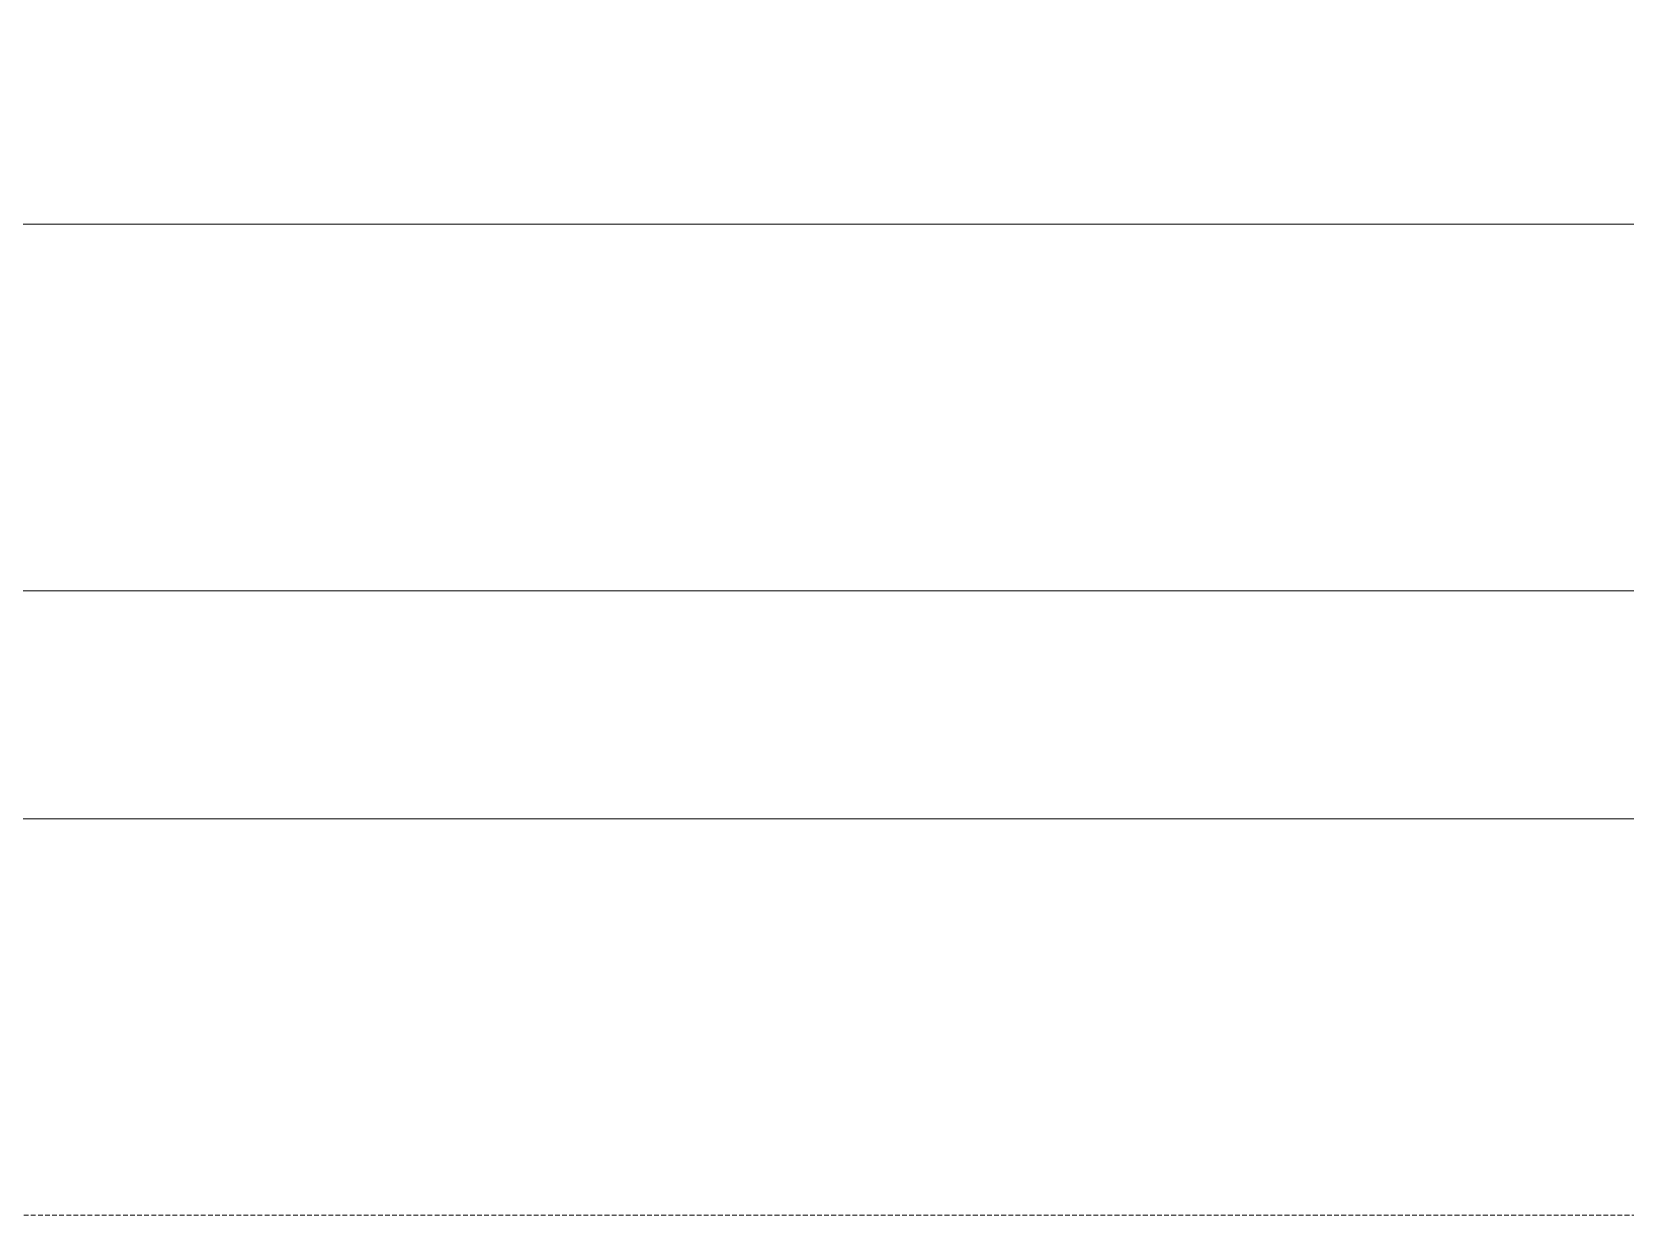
# Model space of a CAD drawing. Extents: x -178977 to 231842, y -29287 to 19916.
# Drawn here: x 31441 to 33048, y -14060 to -12866 of the extents above; entities that cross this region are included whole.
import ezdxf

# ---------------------------------------------------------------- set-up
doc = ezdxf.new("R2010")
doc.units = 0
doc.header["$LTSCALE"] = 0.25
doc.linetypes.add('01-First Floor-FUR$0$HIDDEN', pattern=[9.525, 6.35, -3.175])
doc.linetypes.add('DASHDOT', pattern=[25.4, 12.7, -6.35, 0, -6.35])
for name, color, linetype, lineweight in [('01-First Floor-FUR$0$Proj', 251, 'Continuous', 5), ('01-First Floor-FUR$0$Walls', 251, 'Continuous', 5), ('E-LITE-CLNG-CNDT', 6, 'DASHDOT', 35)]:
    doc.layers.add(name, color=color, linetype=linetype, lineweight=lineweight)

# ---------------------------------------------------------------- blocks, each defined once
blk = doc.blocks.new('01-First Floor-FUR')
at = {"layer": '01-First Floor-FUR$0$Proj'}
for p, q in [((19985.8, -13430), (34926.2, -13430)), ((19755.8, -13660), (35156.2, -13660))]:
    blk.add_line(p, q, dxfattribs=at)
at = {"layer": '01-First Floor-FUR$0$Proj', "linetype": '01-First Floor-FUR$0$HIDDEN', "ltscale": 3}
blk.add_lwpolyline([(48606, 9840), (-2814, 9840), (-2814, -14060), (48606, -14060)], dxfattribs=at)
blk.add_lwpolyline([(48606, 9840), (-2814, 9840), (-2814, -14060), (48606, -14060)], dxfattribs=at)
at = {"layer": '01-First Floor-FUR$0$Walls'}
blk.add_line((31207.6, -13060, 0), (33176, -13060), dxfattribs=at)

msp = doc.modelspace()

# ---------------------------------------------------------------- block references
at = {"layer": 'E-LITE-CLNG-CNDT'}
msp.add_blockref('01-First Floor-FUR', (0, 0), dxfattribs=at)

doc.saveas('drawing.dxf')
